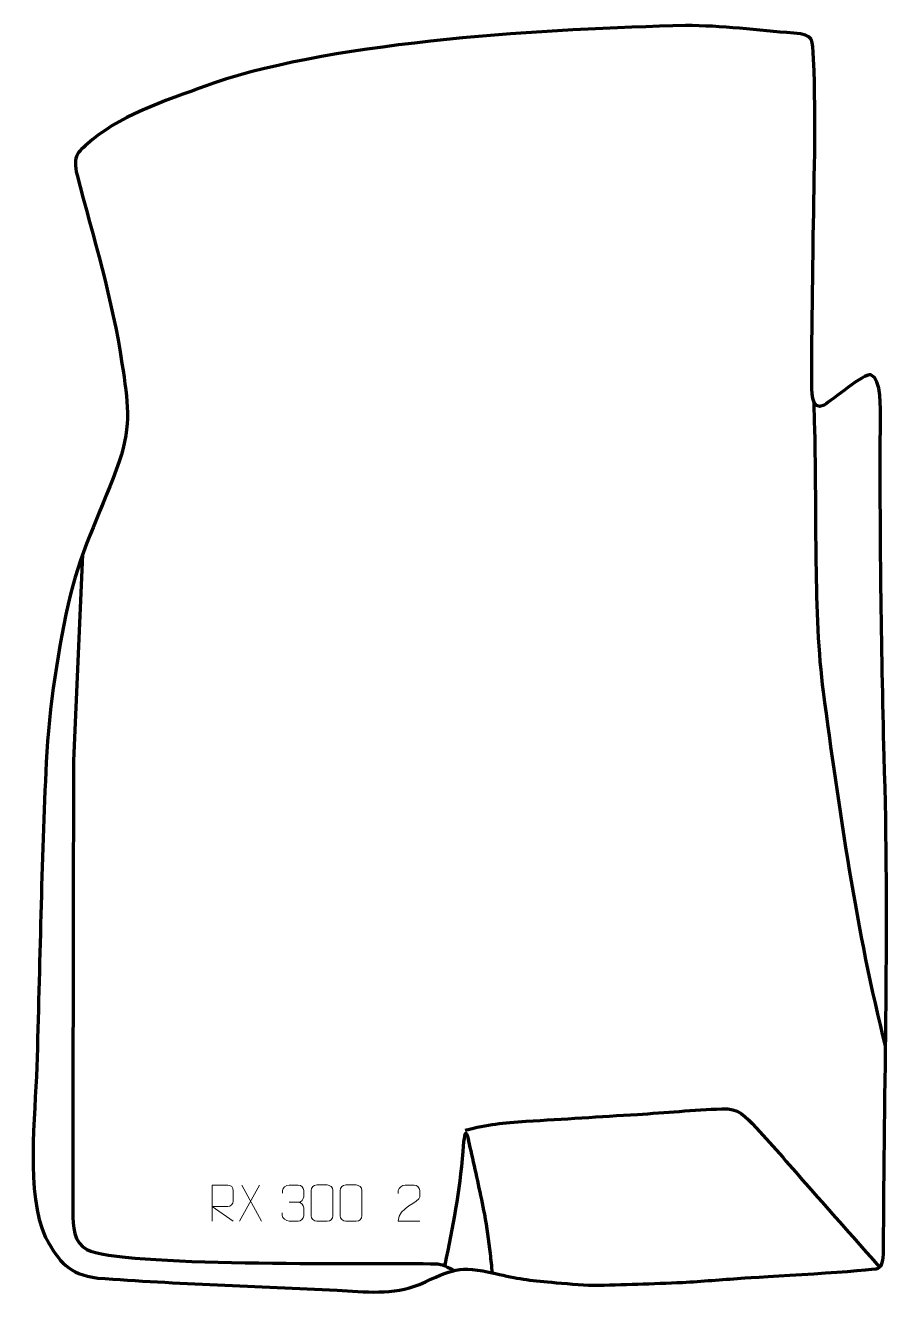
# Model space of a CAD drawing. Header units: millimetres. Extents: x -523 to 73, y 31 to 907.
import ezdxf

# ---------------------------------------------------------------- set-up
doc = ezdxf.new("R2010")
doc.units = ezdxf.units.MM
doc.header["$MEASUREMENT"] = 0
doc.layers.add('layer 2', color=7, linetype='Continuous')
doc.layers.add('layer 3', color=7, linetype='Continuous')

msp = doc.modelspace()

# ---------------------------------------------------------------- linework, layer by layer
at = {"layer": 'layer 2', "color": 140, "lineweight": 158}
for points, knots in [([(70.1295, 202.6082), (50.3727, 280.8875), (37.9707, 367.14), (27.3078, 447.1476), (27.3078, 447.1476), (20.2983, 499.9651), (22.8554, 572.4205), (21.3235, 627.3246), (21.3235, 627.3246), (21.1559, 633.3278), (20.9884, 639.3309), (20.8208, 645.3341), (20.8208, 645.3341), (20.8208, 645.3341), (20.779, 646.8348), (20.779, 646.8348)], [0, 0, 0, 0, 0.2, 0.2, 0.2, 0.2, 0.4, 0.4, 0.4, 0.4, 0.6, 0.6, 0.6, 0.6, 1, 1, 1, 1]), ([(-483.7539, 541.7215), (-483.7539, 541.7215), (-490.0306, 399.5925), (-490.0306, 399.5925), (-490.0306, 399.5925), (-490.0306, 399.5925), (-490.2284, 287.4091), (-490.2284, 287.4091), (-490.2284, 287.4091), (-490.2778, 220.9716), (-490.7603, 154.498), (-490.4651, 88.0652), (-490.4651, 88.0652), (-490.4239, 78.7882), (-490.11, 67.1669), (-480.7593, 62.4335), (-480.7593, 62.4335), (-457.4473, 50.6329), (-292.2587, 53.2304), (-243.8772, 52.6929), (-243.8772, 52.6929), (-235.2008, 52.5965), (-235.0269, 52.0616), (-227.5523, 47.9237)], [0, 0, 0, 0, 0.14285714, 0.14285714, 0.14285714, 0.14285714, 0.28571429, 0.28571429, 0.28571429, 0.28571429, 0.42857143, 0.42857143, 0.42857143, 0.42857143, 0.57142857, 0.57142857, 0.57142857, 0.57142857, 0.71428571, 0.71428571, 0.71428571, 0.71428571, 1, 1, 1, 1]), ([(-219.8053, 144.8933), (-204.3524, 148.5987), (-193.5189, 150.0219), (-177.6906, 150.9797), (-177.6906, 150.9797), (-152.149, 152.4426), (-126.6171, 154.1357), (-101.0796, 155.6796), (-101.0796, 155.6796), (-81.8443, 156.918), (-62.0342, 158.682), (-42.8637, 159.5279), (-42.8637, 159.5279), (-30.8915, 160.0561), (-26.9912, 154.6604), (-19.0773, 146.3156), (-19.0773, 146.3156), (-6.8774, 133.4514), (5.2468, 118.8954), (17.0912, 105.5066), (17.0912, 105.5066), (33.3975, 87.0745), (49.7036, 68.6422), (66.0098, 50.21)], [0, 0, 0, 0, 0.14285714, 0.14285714, 0.14285714, 0.14285714, 0.28571429, 0.28571429, 0.28571429, 0.28571429, 0.42857143, 0.42857143, 0.42857143, 0.42857143, 0.57142857, 0.57142857, 0.57142857, 0.57142857, 0.71428571, 0.71428571, 0.71428571, 0.71428571, 1, 1, 1, 1]), ([(-233.773, 51.6194), (-228.1486, 79.1337), (-223.4944, 101.9179), (-221.3258, 130.1516), (-221.3258, 130.1516), (-219.6769, 151.6205), (-218.6191, 141.7896), (-215.4968, 127.9406), (-215.4968, 127.9406), (-212.421, 114.2969), (-209.3325, 100.4634), (-206.6075, 86.7474), (-206.6075, 86.7474), (-204.9515, 77.6995), (-203.6712, 68.7747), (-202.6899, 59.629), (-202.6899, 59.629), (-202.2309, 55.2388), (-201.764, 50.8546), (-201.2631, 46.4689)], [0, 0, 0, 0, 0.16666667, 0.16666667, 0.16666667, 0.16666667, 0.33333333, 0.33333333, 0.33333333, 0.33333333, 0.5, 0.5, 0.5, 0.5, 0.66666667, 0.66666667, 0.66666667, 0.66666667, 1, 1, 1, 1])]:
    msp.add_open_spline(points, degree=3, knots=knots, dxfattribs=at)
at = {"layer": 'layer 2', "color": 250, "lineweight": 9}
for points, knots in [([(-394.4906, 81.9713), (-394.4906, 81.9713), (-394.4906, 106.9248), (-394.4906, 106.9248), (-394.4906, 106.9248), (-390.8958, 106.9248), (-387.3003, 106.9248), (-383.7051, 106.9248), (-383.7051, 106.9248), (-381.3798, 106.8871), (-379.8225, 105.3971), (-379.8266, 103.0307), (-379.8266, 103.0307), (-379.827, 100.9952), (-379.827, 97.9358), (-379.8266, 95.8998), (-379.8266, 95.8998), (-379.8331, 94.0243), (-381.6454, 92.0825), (-383.6549, 92.0634), (-383.6549, 92.0634), (-383.6549, 92.0634), (-394.4906, 92.0634), (-394.4906, 92.0634), (-394.4906, 92.0634), (-394.4906, 92.0634), (-379.8359, 81.9713), (-379.8359, 81.9713)], [0, 0, 0, 0, 0.125, 0.125, 0.125, 0.125, 0.25, 0.25, 0.25, 0.25, 0.375, 0.375, 0.375, 0.375, 0.5, 0.5, 0.5, 0.5, 0.625, 0.625, 0.625, 0.625, 0.75, 0.75, 0.75, 0.75, 1, 1, 1, 1]), ([(-345.9777, 101.2694), (-345.9777, 101.2694), (-345.9777, 103.1266), (-345.9777, 103.1266), (-345.9777, 103.1266), (-345.992, 104.8685), (-343.3275, 106.9866), (-341.2684, 106.9639), (-341.2684, 106.9639), (-339.2043, 106.9639), (-337.1403, 106.9639), (-335.0766, 106.9639), (-335.0766, 106.9639), (-332.8821, 106.9727), (-331.2838, 105.1259), (-331.2394, 103.2138), (-331.2394, 103.2138), (-331.2398, 101.7787), (-331.2398, 100.3436), (-331.2394, 98.9081), (-331.2394, 98.9081), (-331.288, 97.2546), (-332.8906, 95.0246), (-335.0889, 95.0346), (-335.0889, 95.0346), (-332.8852, 95.0234), (-331.2772, 93.2202), (-331.2232, 91.1607), (-331.2232, 91.1607), (-331.2236, 89.376), (-331.2236, 87.5913), (-331.2232, 85.8062), (-331.2232, 85.8062), (-331.2131, 83.7448), (-333.268, 81.9817), (-335.0889, 81.9898), (-335.0889, 81.9898), (-337.1542, 81.9901), (-339.2194, 81.9901), (-341.285, 81.9898), (-341.285, 81.9898), (-343.4536, 82.0013), (-345.9846, 84.4015), (-346.0032, 85.8633), (-346.0032, 85.8633), (-346.0032, 85.8633), (-346.0032, 87.7719), (-346.0032, 87.7719)], [0, 0, 0, 0, 0.07692308, 0.07692308, 0.07692308, 0.07692308, 0.15384615, 0.15384615, 0.15384615, 0.15384615, 0.23076923, 0.23076923, 0.23076923, 0.23076923, 0.30769231, 0.30769231, 0.30769231, 0.30769231, 0.38461538, 0.38461538, 0.38461538, 0.38461538, 0.46153846, 0.46153846, 0.46153846, 0.46153846, 0.53846154, 0.53846154, 0.53846154, 0.53846154, 0.61538462, 0.61538462, 0.61538462, 0.61538462, 0.69230769, 0.69230769, 0.69230769, 0.69230769, 0.76923077, 0.76923077, 0.76923077, 0.76923077, 0.84615385, 0.84615385, 0.84615385, 0.84615385, 1, 1, 1, 1]), ([(-322.1938, 106.9762), (-319.8277, 106.9762), (-317.4612, 106.9762), (-315.0947, 106.9762), (-315.0947, 106.9762), (-313.1142, 107.0118), (-311.0882, 105.5175), (-311.0611, 103.0754), (-311.0611, 103.0754), (-311.0615, 97.318), (-311.0615, 91.5602), (-311.0611, 85.802), (-311.0611, 85.802), (-311.2032, 83.4744), (-312.9096, 81.9921), (-315.0947, 81.9813), (-315.0947, 81.9813), (-317.4671, 81.9817), (-319.8395, 81.9817), (-322.2115, 81.9813), (-322.2115, 81.9813), (-324.17, 81.8757), (-326.1764, 83.7636), (-326.165, 85.7846), (-326.165, 85.7846), (-326.1646, 91.5652), (-326.1646, 97.3455), (-326.165, 103.1253), (-326.165, 103.1253), (-326.1607, 105.2673), (-324.3836, 106.9898), (-322.1938, 106.9762)], [0, 0, 0, 0, 0.11111111, 0.11111111, 0.11111111, 0.11111111, 0.22222222, 0.22222222, 0.22222222, 0.22222222, 0.33333333, 0.33333333, 0.33333333, 0.33333333, 0.44444444, 0.44444444, 0.44444444, 0.44444444, 0.55555556, 0.55555556, 0.55555556, 0.55555556, 0.66666667, 0.66666667, 0.66666667, 0.66666667, 0.77777778, 0.77777778, 0.77777778, 0.77777778, 1, 1, 1, 1]), ([(-302.1938, 106.9762), (-299.8277, 106.9762), (-297.4612, 106.9762), (-295.0947, 106.9762), (-295.0947, 106.9762), (-293.1142, 107.0118), (-291.0882, 105.5175), (-291.0611, 103.0754), (-291.0611, 103.0754), (-291.0615, 97.318), (-291.0615, 91.5602), (-291.0611, 85.802), (-291.0611, 85.802), (-291.2032, 83.4744), (-292.9096, 81.9921), (-295.0947, 81.9813), (-295.0947, 81.9813), (-297.4671, 81.9817), (-299.8395, 81.9817), (-302.2115, 81.9813), (-302.2115, 81.9813), (-304.17, 81.8757), (-306.1764, 83.7636), (-306.165, 85.7846), (-306.165, 85.7846), (-306.1646, 91.5652), (-306.1646, 97.3455), (-306.165, 103.1253), (-306.165, 103.1253), (-306.1607, 105.2673), (-304.3836, 106.9898), (-302.1938, 106.9762)], [0, 0, 0, 0, 0.11111111, 0.11111111, 0.11111111, 0.11111111, 0.22222222, 0.22222222, 0.22222222, 0.22222222, 0.33333333, 0.33333333, 0.33333333, 0.33333333, 0.44444444, 0.44444444, 0.44444444, 0.44444444, 0.55555556, 0.55555556, 0.55555556, 0.55555556, 0.66666667, 0.66666667, 0.66666667, 0.66666667, 0.77777778, 0.77777778, 0.77777778, 0.77777778, 1, 1, 1, 1]), ([(-251.2417, 81.9898), (-256.1561, 81.9901), (-261.0705, 81.9901), (-265.9846, 81.9898), (-265.9846, 81.9898), (-265.9846, 91.9221), (-251.3336, 94.5633), (-251.2417, 98.8736), (-251.2417, 98.8736), (-251.242, 100.2977), (-251.242, 101.7214), (-251.2417, 103.1447), (-251.2417, 103.1447), (-251.2586, 105.2218), (-253.3814, 106.9466), (-255.0524, 106.9639), (-255.0524, 106.9639), (-257.1256, 106.9635), (-259.1985, 106.9635), (-261.2709, 106.9639), (-261.2709, 106.9639), (-263.093, 106.9804), (-265.9177, 105.1883), (-265.9846, 103.0947), (-265.9846, 103.0947), (-265.9846, 103.0947), (-265.9846, 101.0399), (-265.9846, 101.0399)], [0, 0, 0, 0, 0.125, 0.125, 0.125, 0.125, 0.25, 0.25, 0.25, 0.25, 0.375, 0.375, 0.375, 0.375, 0.5, 0.5, 0.5, 0.5, 0.625, 0.625, 0.625, 0.625, 0.75, 0.75, 0.75, 0.75, 1, 1, 1, 1])]:
    msp.add_open_spline(points, degree=3, knots=knots, dxfattribs=at)
for points in [[(-361.7428, 106.9248), (-361.7428, 106.9248), (-375.4834, 82.029), (-375.4834, 82.029)], [(-374.0288, 106.9248), (-374.0288, 106.9248), (-360.2882, 81.9713), (-360.2882, 81.9713)], [(-341.268, 95.0242), (-341.268, 95.0242), (-335.0716, 95.0242), (-335.0716, 95.0242)]]:
    msp.add_open_spline(points, degree=3, dxfattribs=at)
at = {"layer": 'layer 3', "color": 242, "lineweight": 158}
msp.add_open_spline([(-69.9897, 39.7524), (-90.3268, 39.1106), (-111.4577, 38.0399), (-131.7092, 37.8586), (-131.7092, 37.8586), (-139.7343, 37.7868), (-151.8377, 39.2112), (-160.2071, 39.8933), (-160.2071, 39.8933), (-175.4618, 41.1403), (-184.0146, 42.3838), (-198.9731, 45.9614), (-198.9731, 45.9614), (-224.8649, 51.8262), (-228.2433, 48.5826), (-251.4547, 38.4529), (-251.4547, 38.4529), (-269.231, 30.695), (-289.3576, 33.4915), (-308.2766, 34.4443), (-308.2766, 34.4443), (-363.0921, 37.1464), (-418.5526, 38.6746), (-473.2229, 42.8292), (-473.2229, 42.8292), (-494.0947, 45.9781), (-499.3366, 53.0856), (-509.3342, 70.7854), (-509.3342, 70.7854), (-523.2283, 100.7622), (-516.4062, 154.8516), (-515.3776, 188.4071), (-515.3776, 188.4071), (-513.2453, 258.3186), (-512.1719, 328.8905), (-508.8817, 398.6872), (-508.8817, 398.6872), (-506.8112, 436.539), (-500.726, 477.5009), (-492.1518, 514.4351), (-492.1518, 514.4351), (-484.4272, 546.0631), (-469.3439, 575.2847), (-458.4806, 605.8447), (-458.4806, 605.8447), (-450.0003, 632.309), (-452.5958, 646.748), (-456.608, 673.5332), (-456.608, 673.5332), (-463.131, 717.0784), (-476.3743, 760.8121), (-487.5374, 803.4038), (-487.5374, 803.4038), (-491.1156, 817.0564), (-486.812, 819.6931), (-476.8443, 828.0471), (-476.8443, 828.0471), (-454.9907, 846.3627), (-420.1681, 857.0852), (-393.4401, 866.8767), (-393.4401, 866.8767), (-306.93, 896.3497), (-160.2258, 904.395), (-67.895, 906.5659), (-67.895, 906.5659), (-43.0551, 906.7255), (-18.0657, 903.2934), (6.7388, 901.3934), (6.7388, 901.3934), (21.0927, 900.294), (19.7123, 897.4476), (20.4399, 883.4705), (20.4399, 883.4705), (22.4399, 840.809), (20.5752, 796.3939), (20.1741, 753.5296), (20.1741, 753.5296), (19.8747, 722.9763), (19.1155, 692.3251), (19.1842, 661.7833), (19.1842, 661.7833), (19.1966, 656.3286), (18.2646, 639.9458), (27.8124, 644.8168), (27.8124, 644.8168), (33.4604, 648.387), (55.0924, 666.8589), (60.002, 665.8398), (60.002, 665.8398), (67.4398, 663.0229), (66.6228, 641.5385), (66.5603, 634.8238), (66.5603, 634.8238), (66.0763, 557.5997), (67.1268, 479.6695), (69.1489, 402.4644), (69.1489, 402.4644), (72.8877, 288.9886), (69.018, 175.4405), (68.7185, 61.8406), (68.7185, 61.8406), (68.6029, 54.3321), (67.7571, 51.0552), (65.1066, 49.5724), (65.1066, 49.5724), (62.1422, 47.9142), (-19.2683, 43.4069), (-29.4195, 42.6754), (-29.4195, 42.6754), (-42.9429, 41.7011), (-56.4663, 40.7267), (-69.9897, 39.7524)], degree=3, knots=[0, 0, 0, 0, 0.03448276, 0.03448276, 0.03448276, 0.03448276, 0.06896552, 0.06896552, 0.06896552, 0.06896552, 0.10344828, 0.10344828, 0.10344828, 0.10344828, 0.13793103, 0.13793103, 0.13793103, 0.13793103, 0.17241379, 0.17241379, 0.17241379, 0.17241379, 0.20689655, 0.20689655, 0.20689655, 0.20689655, 0.24137931, 0.24137931, 0.24137931, 0.24137931, 0.27586207, 0.27586207, 0.27586207, 0.27586207, 0.31034483, 0.31034483, 0.31034483, 0.31034483, 0.34482759, 0.34482759, 0.34482759, 0.34482759, 0.37931034, 0.37931034, 0.37931034, 0.37931034, 0.4137931, 0.4137931, 0.4137931, 0.4137931, 0.44827586, 0.44827586, 0.44827586, 0.44827586, 0.48275862, 0.48275862, 0.48275862, 0.48275862, 0.51724138, 0.51724138, 0.51724138, 0.51724138, 0.55172414, 0.55172414, 0.55172414, 0.55172414, 0.5862069, 0.5862069, 0.5862069, 0.5862069, 0.62068966, 0.62068966, 0.62068966, 0.62068966, 0.65517241, 0.65517241, 0.65517241, 0.65517241, 0.68965517, 0.68965517, 0.68965517, 0.68965517, 0.72413793, 0.72413793, 0.72413793, 0.72413793, 0.75862069, 0.75862069, 0.75862069, 0.75862069, 0.79310345, 0.79310345, 0.79310345, 0.79310345, 0.82758621, 0.82758621, 0.82758621, 0.82758621, 0.86206897, 0.86206897, 0.86206897, 0.86206897, 0.89655172, 0.89655172, 0.89655172, 0.89655172, 0.93103448, 0.93103448, 0.93103448, 0.93103448, 1, 1, 1, 1], dxfattribs=at)

doc.saveas('drawing.dxf')
